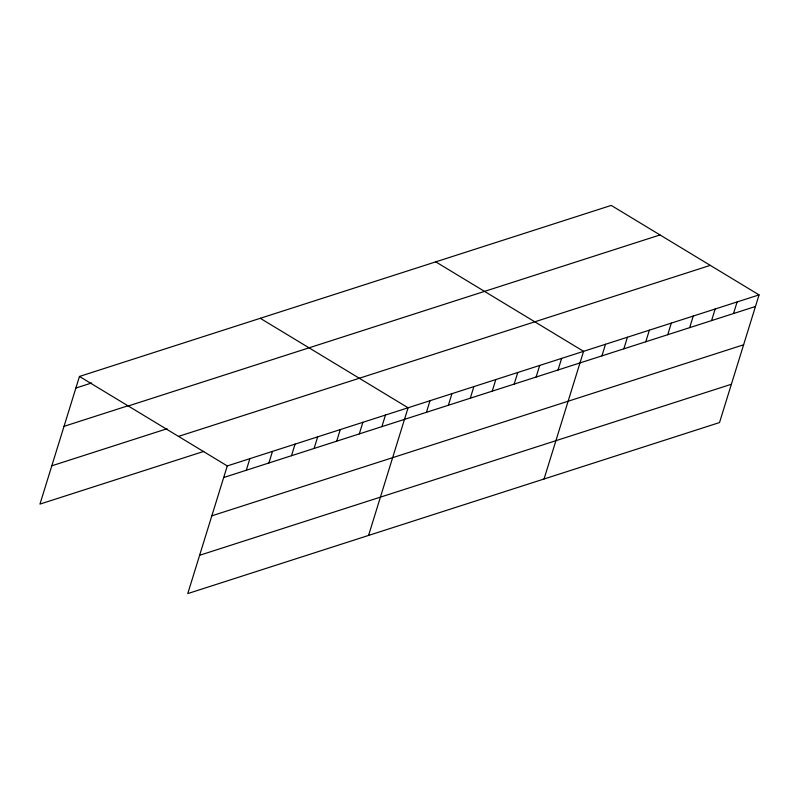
<?xml version="1.0" encoding="UTF-8"?>
<svg xmlns="http://www.w3.org/2000/svg" width="799" height="799" viewBox="0 0 799 799"><rect width="100%" height="100%" fill="white"/><g stroke="black" fill="none" stroke-linecap="round" stroke-linejoin="round"><path stroke-width="1.2" d="M759.05 294.891L227.276 465.927L187.765 593.587L719.529 422.551L759.05 294.891L611.235 205.413L79.471 376.449L39.95 504.109L203.805 451.405M246.292 470.251L249.877 458.656M268.893 462.981L272.479 451.395M291.495 455.71L295.081 444.124M314.097 448.439L317.682 436.853M336.689 441.178L340.284 429.582M359.29 433.907L362.876 422.311M381.892 426.636L385.478 415.041M368.569 535.43L408.079 407.78L260.264 318.302M426.426 412.314L430.012 400.718M448.369 405.253L451.954 393.667M470.301 398.202L473.887 386.606M492.234 391.15L495.819 379.555M514.166 384.089L517.762 372.504M536.109 377.038L539.695 365.443M558.042 369.977L561.627 358.391M544.049 478.991L583.57 351.33L435.755 261.862M601.917 355.875L605.502 344.279M623.849 348.813L627.435 337.228M645.782 341.762L649.367 330.167M667.724 334.701L671.31 323.116M689.657 327.65L693.242 316.054M711.589 320.589L715.175 309.003M733.522 313.538L737.117 301.952M75.875 388.044L91.695 382.961M64.02 426.346L128.429 405.632M128.24 405.982L660.014 234.946M51.805 465.807L167.071 428.733M178.497 436.404L710.271 265.368M223.69 477.522L755.464 306.486M211.835 515.824L743.609 344.788M199.62 555.285L731.395 384.249M79.471 376.449L227.276 465.927"/></g></svg>
